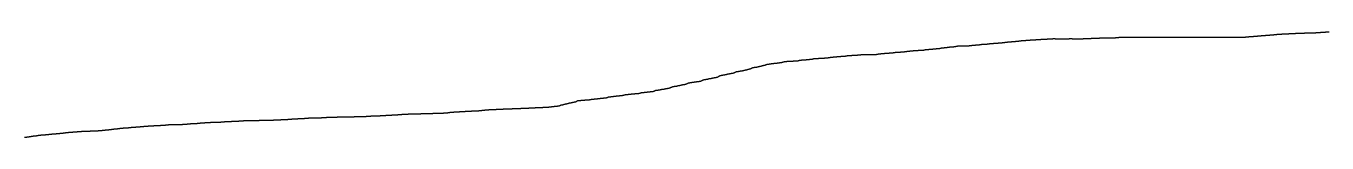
# Model space of a CAD drawing. Header units: millimetres. Extents: x 0 to 74012, y -11988 to 500.
# Drawn here: x 27690 to 37008, y -1767 to -1011 of the extents above; entities that cross this region are included whole.
import ezdxf

# ---------------------------------------------------------------- set-up
doc = ezdxf.new("R2010")
doc.units = ezdxf.units.MM
doc.layers.add('Clone', color=7, linetype='CONTINUOUS')

msp = doc.modelspace()

# ---------------------------------------------------------------- linework, layer by layer
at = {"layer": 'Clone'}
for points in [[(36727.6, -1025.37), (36742.3, -1023.7)], [(36742.3, -1023.7), (36757, -1023.27)], [(36757, -1023.27), (36771.8, -1022.42)], [(36771.8, -1022.42), (36786.5, -1021.99)], [(36786.5, -1021.99), (36801.3, -1021.14)], [(36801.3, -1021.14), (36816, -1020.59)], [(36816, -1020.59), (36830.8, -1019.88)], [(36830.8, -1019.88), (36845.5, -1019.75)], [(36845.5, -1019.75), (36860.3, -1018.48)], [(36860.3, -1018.48), (36875, -1018.35)], [(36875, -1018.35), (36889.7, -1018.09)], [(36889.7, -1018.09), (36904.5, -1017.96)], [(36904.5, -1017.96), (36919.2, -1017.7)], [(36919.2, -1017.7), (36934, -1017.09)], [(36934, -1017.09), (36948.7, -1016.33)], [(36948.7, -1016.33), (36963.5, -1014.63)], [(36963.5, -1014.63), (36978.2, -1012.86)], [(36978.2, -1012.86), (36993, -1012.83)], [(36993, -1012.83), (37007.7, -1012.01)], [(37007.7, -1012.01), (37022.5, -1010.85)], [(34324.1, -1118.78), (34338.9, -1117.31)], [(34338.9, -1117.31), (34353.6, -1114.79)], [(34353.6, -1114.79), (34368.4, -1111.67)], [(34368.4, -1111.67), (34383.1, -1111.53)], [(34383.1, -1111.53), (34397.8, -1111.83)], [(34397.8, -1111.83), (34412.6, -1112.32)], [(34412.6, -1112.32), (34427.3, -1111.76)], [(34427.3, -1111.76), (34442.1, -1110.65)], [(34442.1, -1110.65), (34456.8, -1110.12)], [(34456.8, -1110.12), (34471.6, -1106.64)], [(34471.6, -1106.64), (34486.3, -1106.07)], [(34486.3, -1106.07), (34501.1, -1104.94)], [(34501.1, -1104.94), (34515.8, -1104.11)], [(34515.8, -1104.11), (34530.5, -1101.25)], [(34530.5, -1101.25), (34545.3, -1100)], [(34545.3, -1100), (34560, -1099.27)], [(34560, -1099.27), (34574.8, -1098.52)], [(34574.8, -1098.52), (34589.5, -1096.2)], [(34589.5, -1096.2), (34604.3, -1094.7)], [(34604.3, -1094.7), (34619, -1093.95)], [(34619, -1093.95), (34633.8, -1092.45)], [(34633.8, -1092.45), (34648.5, -1091.76)], [(34648.5, -1091.76), (34663.3, -1090.5)], [(34663.3, -1090.5), (34678, -1089.58)], [(34678, -1089.58), (34692.7, -1087.72)], [(34692.7, -1087.72), (34707.5, -1085.63)], [(34707.5, -1085.63), (34722.2, -1083.77)], [(34722.2, -1083.77), (34737, -1082.96)], [(34737, -1082.96), (34751.7, -1081.34)], [(34751.7, -1081.34), (34766.5, -1080.54)], [(34766.5, -1080.54), (34781.2, -1078.93)], [(34781.2, -1078.93), (34796, -1078.12)], [(34796, -1078.12), (34810.7, -1075.09)], [(34810.7, -1075.09), (34825.4, -1074.29)], [(34825.4, -1074.29), (34840.2, -1073.48)], [(34840.2, -1073.48), (34854.9, -1071.87)], [(34854.9, -1071.87), (34869.7, -1071.07)], [(34869.7, -1071.07), (34884.4, -1069.79)], [(34884.4, -1069.79), (34899.2, -1069.1)], [(34899.2, -1069.1), (34913.9, -1068.94)], [(34913.9, -1068.94), (34928.7, -1066.84)], [(34928.7, -1066.84), (34943.4, -1065.85)], [(34943.4, -1065.85), (34958.2, -1065.11)], [(34958.2, -1065.11), (34972.9, -1063.78)], [(34972.9, -1063.78), (34987.6, -1064.74)], [(34987.6, -1064.74), (35002.4, -1062.8)], [(35002.4, -1062.8), (35017.1, -1062.01)], [(35017.1, -1062.01), (35031.9, -1061.46)], [(35031.9, -1061.46), (35046.6, -1060.23)], [(35046.6, -1060.23), (35061.4, -1060.34)], [(35061.4, -1060.34), (35076.1, -1060.55)], [(35076.1, -1060.55), (35090.9, -1060.66)], [(35090.9, -1060.66), (35105.6, -1060.87)], [(35105.6, -1060.87), (35120.3, -1060.98)], [(35120.3, -1060.98), (35135.1, -1061.19)], [(35135.1, -1061.19), (35149.8, -1061.3)], [(35149.8, -1061.3), (35164.6, -1060.18)], [(35164.6, -1060.18), (35179.3, -1060.29)], [(35179.3, -1060.29), (35194.1, -1060.5)], [(35194.1, -1060.5), (35208.8, -1060.61)], [(35208.8, -1060.61), (35223.6, -1060.82)], [(35223.6, -1060.82), (35238.3, -1060.93)], [(35238.3, -1060.93), (35253.1, -1061.14)], [(35253.1, -1061.14), (35267.8, -1059.92)], [(35267.8, -1059.92), (35282.5, -1059.52)], [(35282.5, -1059.52), (35297.3, -1058.92)], [(35297.3, -1058.92), (35312, -1058.32)], [(35312, -1058.32), (35326.8, -1057.51)], [(35326.8, -1057.51), (35341.5, -1057.16)], [(35341.5, -1057.16), (35356.3, -1056.64)], [(35356.3, -1056.64), (35371, -1056.45)], [(35371, -1056.45), (35385.8, -1054.89)], [(35385.8, -1054.89), (35400.5, -1054.7)], [(35400.5, -1054.7), (35415.2, -1054.32)], [(35415.2, -1054.32), (35430, -1054.13)], [(35430, -1054.13), (35444.7, -1054.21)], [(35444.7, -1054.21), (35459.5, -1053.66)], [(35459.5, -1053.66), (35474.2, -1054.06)], [(35474.2, -1054.06), (35489, -1053.89)], [(35489, -1053.89), (35503.7, -1051.46)], [(35503.7, -1051.46), (35518.5, -1050.77)], [(35518.5, -1050.77), (35533.2, -1050.07)], [(35533.2, -1050.07), (35548, -1050)], [(35548, -1050), (35562.7, -1050)], [(35562.7, -1050), (35577.4, -1050)], [(35577.4, -1050), (35592.2, -1050)], [(35592.2, -1050), (35606.9, -1050)], [(35606.9, -1050), (35621.7, -1050)], [(35621.7, -1050), (35636.4, -1050)], [(35636.4, -1050), (35651.2, -1050)], [(35651.2, -1050), (35665.9, -1050)], [(35665.9, -1050), (35680.7, -1050)], [(35680.7, -1050), (35695.4, -1050)], [(35695.4, -1050), (35710.1, -1050)], [(35710.1, -1050), (35724.9, -1050)], [(35724.9, -1050), (35739.6, -1050)], [(35739.6, -1050), (35754.4, -1050)], [(35754.4, -1050), (35769.1, -1050)], [(35769.1, -1050), (35783.9, -1050)], [(35783.9, -1050), (35798.6, -1050)], [(35798.6, -1050), (35813.4, -1050)], [(35813.4, -1050), (35828.1, -1050)], [(35828.1, -1050), (35842.9, -1050)], [(35842.9, -1050), (35857.6, -1050)], [(35857.6, -1050), (35872.3, -1050)], [(35872.3, -1050), (35887.1, -1050)], [(35887.1, -1050), (35901.8, -1050)], [(35901.8, -1050), (35916.6, -1050)], [(35916.6, -1050), (35931.3, -1050)], [(35931.3, -1050), (35946.1, -1050)], [(35946.1, -1050), (35960.8, -1050)], [(35960.8, -1050), (35975.6, -1050)], [(35975.6, -1050), (35990.3, -1050)], [(35990.3, -1050), (36005, -1050)], [(36005, -1050), (36019.8, -1050)], [(36019.8, -1050), (36034.5, -1050)], [(36034.5, -1050), (36049.3, -1050)], [(36049.3, -1050), (36064, -1050)], [(36064, -1050), (36078.8, -1050)], [(36078.8, -1050), (36093.5, -1050)], [(36093.5, -1050), (36108.3, -1050)], [(36108.3, -1050), (36123, -1050)], [(36123, -1050), (36137.8, -1050)], [(36137.8, -1050), (36152.5, -1050)], [(36152.5, -1050), (36167.2, -1050)], [(36167.2, -1050), (36182, -1050)], [(36182, -1050), (36196.7, -1050)], [(36196.7, -1050), (36211.5, -1050)], [(36211.5, -1050), (36226.2, -1050)], [(36226.2, -1050), (36241, -1050)], [(36241, -1050), (36255.7, -1050)], [(36255.7, -1050), (36270.5, -1050)], [(36270.5, -1050), (36285.2, -1050)], [(36285.2, -1050), (36299.9, -1050)], [(36299.9, -1050), (36314.7, -1050)], [(36314.7, -1050), (36329.4, -1050)], [(36329.4, -1050), (36344.2, -1050)], [(36344.2, -1050), (36358.9, -1050)], [(36358.9, -1050), (36373.7, -1050)], [(36373.7, -1050), (36388.4, -1050)], [(36388.4, -1050), (36403.2, -1050)], [(36403.2, -1050), (36417.9, -1048.91)], [(36417.9, -1048.91), (36432.7, -1047.94)], [(36432.7, -1047.94), (36447.4, -1046.11)], [(36447.4, -1046.11), (36462.1, -1045.16)], [(36462.1, -1045.16), (36476.9, -1044.21)], [(36476.9, -1044.21), (36491.6, -1042.64)], [(36491.6, -1042.64), (36506.4, -1041.89)], [(36506.4, -1041.89), (36521.1, -1039.66)], [(36521.1, -1039.66), (36535.9, -1038.9)], [(36535.9, -1038.9), (36550.6, -1037.38)], [(36550.6, -1037.38), (36565.4, -1036.62)], [(36565.4, -1036.62), (36580.1, -1035.11)], [(36580.1, -1035.11), (36594.8, -1034.35)], [(36594.8, -1034.35), (36609.6, -1032.83)], [(36609.6, -1032.83), (36624.3, -1032.07)], [(36624.3, -1032.07), (36639.1, -1029.84)], [(36639.1, -1029.84), (36653.8, -1029.08)], [(36653.8, -1029.08), (36668.6, -1027.57)], [(36668.6, -1027.57), (36683.3, -1026.99)], [(36683.3, -1026.99), (36698.1, -1026.22)], [(36698.1, -1026.22), (36712.8, -1025.79)], [(36712.8, -1025.79), (36727.6, -1025.37)], [(33262.5, -1212.39), (33277.2, -1210.9)], [(33277.2, -1210.9), (33292, -1209.83)], [(33292, -1209.83), (33306.7, -1207.62)], [(33306.7, -1207.62), (33321.5, -1206.55)], [(33321.5, -1206.55), (33336.2, -1201.99)], [(33336.2, -1201.99), (33350.9, -1201.55)], [(33350.9, -1201.55), (33365.7, -1201.3)], [(33365.7, -1201.3), (33380.4, -1200.87)], [(33380.4, -1200.87), (33395.2, -1200.37)], [(33395.2, -1200.37), (33409.9, -1198.78)], [(33409.9, -1198.78), (33424.7, -1197.96)], [(33424.7, -1197.96), (33439.4, -1196.08)], [(33439.4, -1196.08), (33454.2, -1193.33)], [(33454.2, -1193.33), (33468.9, -1191.87)], [(33468.9, -1191.87), (33483.7, -1191.21)], [(33483.7, -1191.21), (33498.4, -1189.17)], [(33498.4, -1189.17), (33513.1, -1188.13)], [(33513.1, -1188.13), (33527.9, -1186.71)], [(33527.9, -1186.71), (33542.6, -1186.16)], [(33542.6, -1186.16), (33557.4, -1185.13)], [(33557.4, -1185.13), (33572.1, -1182.19)], [(33572.1, -1182.19), (33586.9, -1180.64)], [(33586.9, -1180.64), (33601.6, -1180.02)], [(33601.6, -1180.02), (33616.4, -1178.67)], [(33616.4, -1178.67), (33631.1, -1178.15)], [(33631.1, -1178.15), (33645.8, -1177.43)], [(33645.8, -1177.43), (33660.6, -1176.63)], [(33660.6, -1176.63), (33675.3, -1174)], [(33675.3, -1174), (33690.1, -1173.12)], [(33690.1, -1173.12), (33704.8, -1173.06)], [(33704.8, -1173.06), (33719.6, -1172.9)], [(33719.6, -1172.9), (33734.3, -1173.34)], [(33734.3, -1173.34), (33749.1, -1174)], [(33749.1, -1174), (33763.8, -1173.96)], [(33763.8, -1173.96), (33778.6, -1172.98)], [(33778.6, -1172.98), (33793.3, -1170.28)], [(33793.3, -1170.28), (33808, -1168.14)], [(33808, -1168.14), (33822.8, -1167.07)], [(33822.8, -1167.07), (33837.5, -1165.47)], [(33837.5, -1165.47), (33852.3, -1164.6)], [(33852.3, -1164.6), (33867, -1163.87)], [(33867, -1163.87), (33881.8, -1162.01)], [(33881.8, -1162.01), (33896.5, -1161.57)], [(33896.5, -1161.57), (33911.3, -1158.52)], [(33911.3, -1158.52), (33926, -1157.85)], [(33926, -1157.85), (33940.7, -1156.51)], [(33940.7, -1156.51), (33955.5, -1155.84)], [(33955.5, -1155.84), (33970.2, -1154.5)], [(33970.2, -1154.5), (33985, -1153.22)], [(33985, -1153.22), (33999.7, -1151.04)], [(33999.7, -1151.04), (34014.5, -1150.12)], [(34014.5, -1150.12), (34029.2, -1146.9)], [(34029.2, -1146.9), (34044, -1146.36)], [(34044, -1146.36), (34058.7, -1145.07)], [(34058.7, -1145.07), (34073.5, -1144.46)], [(34073.5, -1144.46), (34088.2, -1143.4)], [(34088.2, -1143.4), (34102.9, -1143)], [(34102.9, -1143), (34117.7, -1142.29)], [(34117.7, -1142.29), (34132.4, -1138.63)], [(34132.4, -1138.63), (34147.2, -1137.89)], [(34147.2, -1137.89), (34161.9, -1136.29)], [(34161.9, -1136.29), (34176.7, -1135.46)], [(34176.7, -1135.46), (34191.4, -1133.35)], [(34191.4, -1133.35), (34206.2, -1132.42)], [(34206.2, -1132.42), (34220.9, -1130.7)], [(34220.9, -1130.7), (34235.6, -1129.66)], [(34235.6, -1129.66), (34250.4, -1125.81)], [(34250.4, -1125.81), (34265.1, -1125.1)], [(34265.1, -1125.1), (34279.9, -1123.19)], [(34279.9, -1123.19), (34294.6, -1121.9)], [(34294.6, -1121.9), (34309.4, -1119.35)], [(34309.4, -1119.35), (34324.1, -1118.78)], [(32761.1, -1305.5), (32775.9, -1296.43)], [(32775.9, -1296.43), (32790.6, -1295.13)], [(32790.6, -1295.13), (32805.4, -1292.02)], [(32805.4, -1292.02), (32820.1, -1290.02)], [(32820.1, -1290.02), (32834.9, -1286.09)], [(32834.9, -1286.09), (32849.6, -1283.54)], [(32849.6, -1283.54), (32864.4, -1278.81)], [(32864.4, -1278.81), (32879.1, -1275.87)], [(32879.1, -1275.87), (32893.9, -1267.39)], [(32893.9, -1267.39), (32908.6, -1265.44)], [(32908.6, -1265.44), (32923.3, -1263.93)], [(32923.3, -1263.93), (32938.1, -1259.67)], [(32938.1, -1259.67), (32952.8, -1257.22)], [(32952.8, -1257.22), (32967.6, -1252.16)], [(32967.6, -1252.16), (32982.3, -1249.88)], [(32982.3, -1249.88), (32997.1, -1243.7)], [(32997.1, -1243.7), (33011.8, -1242.22)], [(33011.8, -1242.22), (33026.6, -1239.53)], [(33026.6, -1239.53), (33041.3, -1238.2)], [(33041.3, -1238.2), (33056, -1235.73)], [(33056, -1235.73), (33070.8, -1234.65)], [(33070.8, -1234.65), (33085.5, -1232.55)], [(33085.5, -1232.55), (33100.3, -1231.3)], [(33100.3, -1231.3), (33115, -1225.8)], [(33115, -1225.8), (33129.8, -1224.19)], [(33129.8, -1224.19), (33144.5, -1222.11)], [(33144.5, -1222.11), (33159.3, -1221.48)], [(33159.3, -1221.48), (33174, -1220.99)], [(33174, -1220.99), (33188.8, -1220.12)], [(33188.8, -1220.12), (33203.5, -1219.6)], [(33203.5, -1219.6), (33218.2, -1218.46)], [(33218.2, -1218.46), (33233, -1214.68)], [(33233, -1214.68), (33247.7, -1213)], [(33247.7, -1213), (33262.5, -1212.39)], [(32348.3, -1400.42), (32363, -1396.25)], [(32363, -1396.25), (32377.8, -1394)], [(32377.8, -1394), (32392.5, -1389.53)], [(32392.5, -1389.53), (32407.3, -1387.69)], [(32407.3, -1387.69), (32422, -1384.07)], [(32422, -1384.07), (32436.8, -1376.54)], [(32436.8, -1376.54), (32451.5, -1374.88)], [(32451.5, -1374.88), (32466.2, -1371.78)], [(32466.2, -1371.78), (32481, -1370.49)], [(32481, -1370.49), (32495.7, -1367.82)], [(32495.7, -1367.82), (32510.5, -1366.38)], [(32510.5, -1366.38), (32525.2, -1363.2)], [(32525.2, -1363.2), (32540, -1355.59)], [(32540, -1355.59), (32554.7, -1352.39)], [(32554.7, -1352.39), (32569.5, -1350.72)], [(32569.5, -1350.72), (32584.2, -1346.48)], [(32584.2, -1346.48), (32599, -1344.28)], [(32599, -1344.28), (32613.7, -1340.58)], [(32613.7, -1340.58), (32628.4, -1338.93)], [(32628.4, -1338.93), (32643.2, -1335.6)], [(32643.2, -1335.6), (32657.9, -1326)], [(32657.9, -1326), (32672.7, -1321.9)], [(32672.7, -1321.9), (32687.4, -1319.71)], [(32687.4, -1319.71), (32702.2, -1317.49)], [(32702.2, -1317.49), (32716.9, -1312.97)], [(32716.9, -1312.97), (32731.7, -1310.93)], [(32731.7, -1310.93), (32746.4, -1307.36)], [(32746.4, -1307.36), (32761.1, -1305.5)], [(31773.2, -1491.15), (31788, -1490.02)], [(31788, -1490.02), (31802.7, -1487.84)], [(31802.7, -1487.84), (31817.5, -1486.89)], [(31817.5, -1486.89), (31832.2, -1484.6)], [(31832.2, -1484.6), (31847, -1483.39)], [(31847, -1483.39), (31861.7, -1477.69)], [(31861.7, -1477.69), (31876.4, -1476.5)], [(31876.4, -1476.5), (31891.2, -1474.16)], [(31891.2, -1474.16), (31905.9, -1473)], [(31905.9, -1473), (31920.7, -1470.72)], [(31920.7, -1470.72), (31935.4, -1469.62)], [(31935.4, -1469.62), (31950.2, -1467.5)], [(31950.2, -1467.5), (31964.9, -1466.38)], [(31964.9, -1466.38), (31979.7, -1462.07)], [(31979.7, -1462.07), (31994.4, -1459.91)], [(31994.4, -1459.91), (32009.2, -1458.89)], [(32009.2, -1458.89), (32023.9, -1456.9)], [(32023.9, -1456.9), (32038.6, -1456.01)], [(32038.6, -1456.01), (32053.4, -1454.28)], [(32053.4, -1454.28), (32068.1, -1453.45)], [(32068.1, -1453.45), (32082.9, -1451.81)], [(32082.9, -1451.81), (32097.6, -1447.37)], [(32097.6, -1447.37), (32112.4, -1445.31)], [(32112.4, -1445.31), (32127.1, -1444.36)], [(32127.1, -1444.36), (32141.9, -1442.08)], [(32141.9, -1442.08), (32156.6, -1441.15)], [(32156.6, -1441.15), (32171.3, -1438.66)], [(32171.3, -1438.66), (32186.1, -1437.43)], [(32186.1, -1437.43), (32200.8, -1429.87)], [(32200.8, -1429.87), (32215.6, -1428.89)], [(32215.6, -1428.89), (32230.3, -1426.25)], [(32230.3, -1426.25), (32245.1, -1422.95)], [(32245.1, -1422.95), (32259.8, -1421.22)], [(32259.8, -1421.22), (32274.6, -1417.68)], [(32274.6, -1417.68), (32289.3, -1415.85)], [(32289.3, -1415.85), (32304.1, -1411.81)], [(32304.1, -1411.81), (32318.8, -1404.68)], [(32318.8, -1404.68), (32333.5, -1401.71)], [(32333.5, -1401.71), (32348.3, -1400.42)], [(30770.6, -1585.25), (30785.3, -1584.01)], [(30785.3, -1584.01), (30800.1, -1583.39)], [(30800.1, -1583.39), (30814.8, -1582.97)], [(30814.8, -1582.97), (30829.6, -1581.88)], [(30829.6, -1581.88), (30844.3, -1580.2)], [(30844.3, -1580.2), (30859, -1579.54)], [(30859, -1579.54), (30873.8, -1579.21)], [(30873.8, -1579.21), (30888.5, -1578.19)], [(30888.5, -1578.19), (30903.3, -1577.92)], [(30903.3, -1577.92), (30918, -1577.17)], [(30918, -1577.17), (30932.8, -1576.46)], [(30932.8, -1576.46), (30947.5, -1574.8)], [(30947.5, -1574.8), (30962.3, -1573.21)], [(30962.3, -1573.21), (30977, -1571.55)], [(30977, -1571.55), (30991.7, -1570.73)], [(30991.7, -1570.73), (31006.5, -1569.08)], [(31006.5, -1569.08), (31021.2, -1568.56)], [(31021.2, -1568.56), (31036, -1568.22)], [(31036, -1568.22), (31050.7, -1567.46)], [(31050.7, -1567.46), (31065.5, -1566.18)], [(31065.5, -1566.18), (31080.2, -1565.48)], [(31080.2, -1565.48), (31095, -1565.13)], [(31095, -1565.13), (31109.7, -1564.39)], [(31109.7, -1564.39), (31124.5, -1564.03)], [(31124.5, -1564.03), (31139.2, -1563.32)], [(31139.2, -1563.32), (31153.9, -1562.98)], [(31153.9, -1562.98), (31168.7, -1562.4)], [(31168.7, -1562.4), (31183.4, -1561.16)], [(31183.4, -1561.16), (31198.2, -1560.71)], [(31198.2, -1560.71), (31212.9, -1560.49)], [(31212.9, -1560.49), (31227.7, -1559.82)], [(31227.7, -1559.82), (31242.4, -1559.46)], [(31242.4, -1559.46), (31257.2, -1558.73)], [(31257.2, -1558.73), (31271.9, -1558.35)], [(31271.9, -1558.35), (31286.6, -1557.95)], [(31286.6, -1557.95), (31301.4, -1556.18)], [(31301.4, -1556.18), (31316.1, -1555.81)], [(31316.1, -1555.81), (31330.9, -1555.06)], [(31330.9, -1555.06), (31345.6, -1554.66)], [(31345.6, -1554.66), (31360.4, -1553.9)], [(31360.4, -1553.9), (31375.1, -1553.53)], [(31375.1, -1553.53), (31389.9, -1552.74)], [(31389.9, -1552.74), (31404.6, -1551.36)], [(31404.6, -1551.36), (31419.4, -1550.55)], [(31419.4, -1550.55), (31434.1, -1550.19)], [(31434.1, -1550.19), (31448.8, -1548.23)], [(31448.8, -1548.23), (31463.6, -1547)], [(31463.6, -1547), (31478.3, -1544.55)], [(31478.3, -1544.55), (31493.1, -1543.32)], [(31493.1, -1543.32), (31507.8, -1542.15)], [(31507.8, -1542.15), (31522.6, -1535.23)], [(31522.6, -1535.23), (31537.3, -1532.9)], [(31537.3, -1532.9), (31552.1, -1528.25)], [(31552.1, -1528.25), (31566.8, -1525.92)], [(31566.8, -1525.92), (31581.5, -1521.27)], [(31581.5, -1521.27), (31596.3, -1518.94)], [(31596.3, -1518.94), (31611, -1514.91)], [(31611, -1514.91), (31625.8, -1513.23)], [(31625.8, -1513.23), (31640.5, -1504.78)], [(31640.5, -1504.78), (31655.3, -1503.14)], [(31655.3, -1503.14), (31670, -1501.65)], [(31670, -1501.65), (31684.8, -1500.89)], [(31684.8, -1500.89), (31699.5, -1499.35)], [(31699.5, -1499.35), (31714.3, -1498.72)], [(31714.3, -1498.72), (31729, -1497.38)], [(31729, -1497.38), (31743.7, -1493.6)], [(31743.7, -1493.6), (31758.5, -1492.82)], [(31758.5, -1492.82), (31773.2, -1491.15)], [(28703, -1678.18), (28713.4, -1676.46)], [(28713.4, -1676.46), (28723.7, -1676.04)], [(28723.7, -1676.04), (28734, -1676.05)], [(28734, -1676.05), (28744.3, -1676.24)], [(28744.3, -1676.24), (28754.6, -1676.42)], [(28754.6, -1676.42), (28764.9, -1675.36)], [(28764.9, -1675.36), (28775.3, -1675.3)], [(28775.3, -1675.3), (28785.6, -1675.15)], [(28785.6, -1675.15), (28795.9, -1674.97)], [(28795.9, -1674.97), (28806.2, -1674.93)], [(28806.2, -1674.93), (28816.5, -1673.37)], [(28816.5, -1673.37), (28826.8, -1672.85)], [(28826.8, -1672.85), (28837.1, -1672.34)], [(28837.1, -1672.34), (28847.5, -1671.82)], [(28847.5, -1671.82), (28857.8, -1671.31)], [(28857.8, -1671.31), (28868.1, -1669.63)], [(28868.1, -1669.63), (28878.4, -1669.12)], [(28878.4, -1669.12), (28888.7, -1668.6)], [(28888.7, -1668.6), (28899, -1668.09)], [(28899, -1668.09), (28909.4, -1667.57)], [(28909.4, -1667.57), (28919.7, -1667.01)], [(28919.7, -1667.01), (28930, -1665.15)], [(28930, -1665.15), (28940.3, -1664.64)], [(28940.3, -1664.64), (28950.6, -1663.77)], [(28950.6, -1663.77), (28960.9, -1663.13)], [(28960.9, -1663.13), (28971.2, -1662.44)], [(28971.2, -1662.44), (28981.6, -1662.01)], [(28981.6, -1662.01), (28991.9, -1661.59)], [(28991.9, -1661.59), (29002.2, -1661.26)], [(29002.2, -1661.26), (29012.5, -1659.63)], [(29012.5, -1659.63), (29022.8, -1659.3)], [(29022.8, -1659.3), (29033.1, -1659.07)], [(29033.1, -1659.07), (29043.5, -1658.84)], [(29043.5, -1658.84), (29053.8, -1658.61)], [(29053.8, -1658.61), (29064.1, -1658.38)], [(29064.1, -1658.38), (29074.4, -1658.15)], [(29074.4, -1658.15), (29084.7, -1657.7)], [(29084.7, -1657.7), (29095, -1656.01)], [(29095, -1656.01), (29105.4, -1655.53)], [(29105.4, -1655.53), (29115.7, -1655.09)], [(29115.7, -1655.09), (29126, -1654.62)], [(29126, -1654.62), (29136.3, -1654.26)], [(29136.3, -1654.26), (29146.6, -1653.91)], [(29146.6, -1653.91), (29156.9, -1653.63)], [(29156.9, -1653.63), (29167.2, -1652.01)], [(29167.2, -1652.01), (29177.6, -1651.67)], [(29177.6, -1651.67), (29187.9, -1651.36)], [(29187.9, -1651.36), (29198.2, -1651.05)], [(29198.2, -1651.05), (29208.5, -1650.68)], [(29208.5, -1650.68), (29218.8, -1650.29)], [(29218.8, -1650.29), (29229.1, -1649.92)], [(29229.1, -1649.92), (29239.5, -1649.27)], [(29239.5, -1649.27), (29249.8, -1647.81)], [(29249.8, -1647.81), (29260.1, -1647.62)], [(29260.1, -1647.62), (29270.2, -1647.51)], [(29270.2, -1647.51), (29280.3, -1647.41)], [(29280.3, -1647.41), (29290.4, -1647.3)], [(29290.4, -1647.3), (29300.5, -1647.2)], [(29300.5, -1647.2), (29310.7, -1647.09)], [(29310.7, -1647.09), (29320.8, -1646.98)], [(29320.8, -1646.98), (29330.9, -1646.88)], [(29330.9, -1646.88), (29341, -1646.77)], [(29341, -1646.77), (29351.1, -1646.67)], [(29351.1, -1646.67), (29361.2, -1645.39)], [(29361.2, -1645.39), (29371.4, -1645.42)], [(29371.4, -1645.42), (29381.5, -1645.53)], [(29381.5, -1645.53), (29391.6, -1645.33)], [(29391.6, -1645.33), (29401.7, -1645.13)], [(29401.7, -1645.13), (29411.8, -1644.84)], [(29411.8, -1644.84), (29421.9, -1644.51)], [(29421.9, -1644.51), (29432.1, -1644.27)], [(29432.1, -1644.27), (29442.2, -1643.95)], [(29442.2, -1643.95), (29452.3, -1643.6)], [(29452.3, -1643.6), (29462.4, -1643.32)], [(29462.4, -1643.32), (29472.5, -1642.04)], [(29472.5, -1642.04), (29482.6, -1641.8)], [(29482.6, -1641.8), (29492.7, -1641.57)], [(29492.7, -1641.57), (29502.9, -1641.31)], [(29502.9, -1641.31), (29513, -1641.04)], [(29513, -1641.04), (29523.1, -1640.58)], [(29523.1, -1640.58), (29533.2, -1639.98)], [(29533.2, -1639.98), (29543.3, -1639.39)], [(29543.3, -1639.39), (29553.4, -1638.93)], [(29553.4, -1638.93), (29563.6, -1638.57)], [(29563.6, -1638.57), (29573.7, -1638.2)], [(29573.7, -1638.2), (29583.8, -1637.73)], [(29583.8, -1637.73), (29593.9, -1636.19)], [(29593.9, -1636.19), (29604, -1635.55)], [(29604, -1635.55), (29614.1, -1634.89)], [(29614.1, -1634.89), (29624.2, -1634.45)], [(29624.2, -1634.45), (29634.4, -1633.9)], [(29634.4, -1633.9), (29644.5, -1633.4)], [(29644.5, -1633.4), (29654.6, -1632.9)], [(29654.6, -1632.9), (29664.7, -1632.39)], [(29664.7, -1632.39), (29674.8, -1631.89)], [(29674.8, -1631.89), (29684.9, -1631.38)], [(29684.9, -1631.38), (29695.1, -1630.88)], [(29695.1, -1630.88), (29705.2, -1629.37)], [(29705.2, -1629.37), (29715.3, -1628.87)], [(29715.3, -1628.87), (29725.4, -1628.48)], [(29725.4, -1628.48), (29735.5, -1628.19)], [(29735.5, -1628.19), (29745.6, -1627.92)], [(29745.6, -1627.92), (29755.8, -1627.65)], [(29755.8, -1627.65), (29765.9, -1627.4)], [(29765.9, -1627.4), (29776, -1627.34)], [(29776, -1627.34), (29786.1, -1627.13)], [(29786.1, -1627.13), (29796.2, -1626.91)], [(29796.2, -1626.91), (29806.3, -1626.7)], [(29806.3, -1626.7), (29816.4, -1625.43)], [(29816.4, -1625.43), (29826.6, -1625.06)], [(29826.6, -1625.06), (29836.7, -1624.48)], [(29836.7, -1624.48), (29846.8, -1623.96)], [(29846.8, -1623.96), (29856.9, -1623.43)], [(29856.9, -1623.43), (29867, -1622.91)], [(29867, -1622.91), (29877.1, -1622.5)], [(29877.1, -1622.5), (29887.3, -1622.31)], [(29887.3, -1622.31), (29897.4, -1622.18)], [(29897.4, -1622.18), (29907.5, -1622.05)], [(29907.5, -1622.05), (29917.6, -1621.93)], [(29917.6, -1621.93), (29927.7, -1620.83)], [(29927.7, -1620.83), (29937.8, -1620.98)], [(29937.8, -1620.98), (29947.9, -1621.24)], [(29947.9, -1621.24), (29958.1, -1621.06)], [(29958.1, -1621.06), (29968.2, -1620.88)], [(29968.2, -1620.88), (29978.3, -1620.71)], [(29978.3, -1620.71), (29988.4, -1620.53)], [(29988.4, -1620.53), (29998.5, -1620.35)], [(29998.5, -1620.35), (30008.6, -1620.18)], [(30008.6, -1620.18), (30018.8, -1620)], [(30018.8, -1620), (30028.9, -1619.82)], [(30028.9, -1619.82), (30039, -1619.65)], [(30039, -1619.65), (30049.1, -1618.49)], [(30049.1, -1618.49), (30059.2, -1618.32)], [(30059.2, -1618.32), (30069.3, -1618.14)], [(30069.3, -1618.14), (30079.5, -1617.96)], [(30079.5, -1617.96), (30089.6, -1617.79)], [(30089.6, -1617.79), (30099.7, -1617.61)], [(30099.7, -1617.61), (30109.8, -1617.43)], [(30109.8, -1617.43), (30119.9, -1617.26)], [(30119.9, -1617.26), (30130, -1616.94)], [(30130, -1616.94), (30140.1, -1616.3)], [(30140.1, -1616.3), (30150.3, -1615.83)], [(30150.3, -1615.83), (30160.4, -1614.61)], [(30160.4, -1614.61), (30170.5, -1614.34)], [(30170.5, -1614.34), (30180.6, -1614.15)], [(30180.6, -1614.15), (30190.7, -1613.78)], [(30190.7, -1613.78), (30200.8, -1613.34)], [(30200.8, -1613.34), (30211, -1612.9)], [(30211, -1612.9), (30221.1, -1612.47)], [(30221.1, -1612.47), (30231.2, -1612.03)], [(30231.2, -1612.03), (30241.3, -1611.59)], [(30241.3, -1611.59), (30251.4, -1611.15)], [(30251.4, -1611.15), (30261.5, -1610.77)], [(30261.5, -1610.77), (30271.6, -1609.34)], [(30271.6, -1609.34), (30281.8, -1608.78)], [(30281.8, -1608.78), (30291.9, -1608.35)], [(30291.9, -1608.35), (30302, -1607.96)], [(30302, -1607.96), (30312.1, -1607.39)], [(30312.1, -1607.39), (30322.2, -1606.82)], [(30322.2, -1606.82), (30332.3, -1606.25)], [(30332.3, -1606.25), (30342.5, -1605.67)], [(30342.5, -1605.67), (30352.6, -1605.1)], [(30352.6, -1605.1), (30362.7, -1604.52)], [(30362.7, -1604.52), (30372.8, -1603.96)], [(30372.8, -1603.96), (30382.9, -1602.53)], [(30382.9, -1602.53), (30393, -1602.04)], [(30393, -1602.04), (30403.1, -1601.54)], [(30403.1, -1601.54), (30413.3, -1601.04)], [(30413.3, -1601.04), (30423.4, -1600.54)], [(30423.4, -1600.54), (30433.5, -1600.03)], [(30433.5, -1600.03), (30443.6, -1600)], [(30443.6, -1600), (30453.7, -1600)], [(30453.7, -1600), (30463.8, -1600)], [(30463.8, -1600), (30474, -1600)], [(30474, -1600), (30484.1, -1600)], [(30484.1, -1600), (30494.2, -1598.5)], [(30494.2, -1598.5), (30504.3, -1598.24)], [(30504.3, -1598.24), (30514.4, -1597.98)], [(30514.4, -1597.98), (30524.5, -1597.72)], [(30524.5, -1597.72), (30534.7, -1597.46)], [(30534.7, -1597.46), (30549.4, -1597.21)], [(30549.4, -1597.21), (30564.1, -1596.95)], [(30564.1, -1596.95), (30578.9, -1596.85)], [(30578.9, -1596.85), (30593.6, -1596.67)], [(30593.6, -1596.67), (30608.4, -1594.93)], [(30608.4, -1594.93), (30623.1, -1594.75)], [(30623.1, -1594.75), (30637.9, -1594.38)], [(30637.9, -1594.38), (30652.6, -1594.18)], [(30652.6, -1594.18), (30667.4, -1593.48)], [(30667.4, -1593.48), (30682.1, -1593.07)], [(30682.1, -1593.07), (30696.8, -1591.74)], [(30696.8, -1591.74), (30711.6, -1590.91)], [(30711.6, -1590.91), (30726.3, -1588.04)], [(30726.3, -1588.04), (30741.1, -1587.12)], [(30741.1, -1587.12), (30755.8, -1585.87)], [(30755.8, -1585.87), (30770.6, -1585.25)], [(27678.8, -1766.86), (27689.8, -1766.27)], [(27689.8, -1766.27), (27700.8, -1763.97)], [(27700.8, -1763.97), (27711.8, -1763.18)], [(27711.8, -1763.18), (27722.7, -1760.79)], [(27722.7, -1760.79), (27733.7, -1759.76)], [(27733.7, -1759.76), (27744.7, -1757.24)], [(27744.7, -1757.24), (27755.7, -1756.38)], [(27755.7, -1756.38), (27766.7, -1755.44)], [(27766.7, -1755.44), (27777.6, -1752.91)], [(27777.6, -1752.91), (27788.6, -1752.08)], [(27788.6, -1752.08), (27799.6, -1750.02)], [(27799.6, -1750.02), (27810.6, -1750)], [(27810.6, -1750), (27821.6, -1750)], [(27821.6, -1750), (27832.5, -1748)], [(27832.5, -1748), (27843.5, -1747.64)], [(27843.5, -1747.64), (27854.5, -1745.75)], [(27854.5, -1745.75), (27865.5, -1745.48)], [(27865.5, -1745.48), (27876.5, -1743.56)], [(27876.5, -1743.56), (27887.5, -1743.21)], [(27887.5, -1743.21), (27898.4, -1742.86)], [(27898.4, -1742.86), (27909.1, -1740.83)], [(27909.1, -1740.83), (27919.7, -1740.2)], [(27919.7, -1740.2), (27930.3, -1739.54)], [(27930.3, -1739.54), (27941, -1737.4)], [(27941, -1737.4), (27951.6, -1736.76)], [(27951.6, -1736.76), (27962.3, -1736.21)], [(27962.3, -1736.21), (27972.9, -1734.15)], [(27972.9, -1734.15), (27983.5, -1733.67)], [(27983.5, -1733.67), (27994.2, -1731.73)], [(27994.2, -1731.73), (28004.8, -1731.39)], [(28004.8, -1731.39), (28015.4, -1731.04)], [(28015.4, -1731.04), (28026.1, -1729.09)], [(28026.1, -1729.09), (28036.7, -1728.73)], [(28036.7, -1728.73), (28047.4, -1728.36)], [(28047.4, -1728.36), (28058, -1726.58)], [(28058, -1726.58), (28068.6, -1726.04)], [(28068.6, -1726.04), (28079.3, -1725.89)], [(28079.3, -1725.89), (28089.9, -1724.22)], [(28089.9, -1724.22), (28100.6, -1724.14)], [(28100.6, -1724.14), (28111.2, -1724.06)], [(28111.2, -1724.06), (28121.8, -1722.75)], [(28121.8, -1722.75), (28132.5, -1722.93)], [(28132.5, -1722.93), (28143.1, -1723.1)], [(28143.1, -1723.1), (28153.7, -1721.71)], [(28153.7, -1721.71), (28164.4, -1721.88)], [(28164.4, -1721.89), (28175, -1722.06)], [(28175, -1722.06), (28185.7, -1720.46)], [(28185.7, -1720.46), (28196.3, -1720.14)], [(28196.3, -1720.14), (28206.9, -1719.75)], [(28206.9, -1719.75), (28217.6, -1717.95)], [(28217.6, -1717.95), (28228.2, -1717.58)], [(28228.2, -1717.58), (28238.8, -1717.21)], [(28238.8, -1717.21), (28249.5, -1715.35)], [(28249.5, -1715.35), (28260.1, -1714.86)], [(28260.1, -1714.86), (28270.8, -1713.82)], [(28270.8, -1713.82), (28281.4, -1713.21)], [(28281.4, -1713.21), (28292, -1711.04)], [(28292, -1711.04), (28302.7, -1710.16)], [(28302.7, -1710.16), (28313.3, -1709.28)], [(28313.3, -1709.28), (28323.9, -1707.1)], [(28323.9, -1707.1), (28334.6, -1706.22)], [(28334.6, -1706.22), (28345.2, -1705.34)], [(28345.2, -1705.34), (28355.9, -1704.47)], [(28355.9, -1704.47), (28366.5, -1702.28)], [(28366.5, -1702.28), (28377.1, -1701.43)], [(28377.1, -1701.43), (28387.8, -1700.41)], [(28387.8, -1700.41), (28398.4, -1700)], [(28398.4, -1700), (28409.1, -1699.24)], [(28409.1, -1699.24), (28419.7, -1698.58)], [(28419.7, -1698.58), (28430.3, -1697.91)], [(28430.3, -1697.91), (28441, -1695.96)], [(28441, -1695.96), (28451.6, -1695.3)], [(28451.6, -1695.3), (28462.2, -1694.63)], [(28462.2, -1694.63), (28472.9, -1693.97)], [(28472.9, -1693.97), (28483.5, -1692.06)], [(28483.5, -1692.06), (28494.2, -1691.62)], [(28494.2, -1691.62), (28504.8, -1691.24)], [(28504.8, -1691.24), (28515.4, -1690.8)], [(28515.4, -1690.8), (28526.1, -1689.02)], [(28526.1, -1689.02), (28536.7, -1688.63)], [(28536.7, -1688.63), (28547.3, -1688.35)], [(28547.3, -1688.35), (28558, -1686.6)], [(28558, -1686.6), (28568.6, -1686.16)], [(28568.6, -1686.16), (28579.3, -1685.77)], [(28579.3, -1685.77), (28589.6, -1685.37)], [(28589.6, -1685.37), (28599.9, -1684.95)], [(28599.9, -1684.95), (28610.2, -1683.2)], [(28610.2, -1683.2), (28620.5, -1682.85)], [(28620.5, -1682.85), (28630.8, -1682.5)], [(28630.8, -1682.5), (28641.2, -1682.14)], [(28641.2, -1682.14), (28651.5, -1681.73)], [(28651.5, -1681.73), (28661.8, -1679.95)], [(28661.8, -1679.95), (28672.1, -1679.55)], [(28672.1, -1679.55), (28682.4, -1679.48)], [(28682.4, -1679.48), (28692.7, -1679.01)], [(28692.7, -1679.01), (28703, -1678.18)]]:
    msp.add_open_spline(points, degree=1, dxfattribs=at)

doc.saveas('drawing.dxf')
